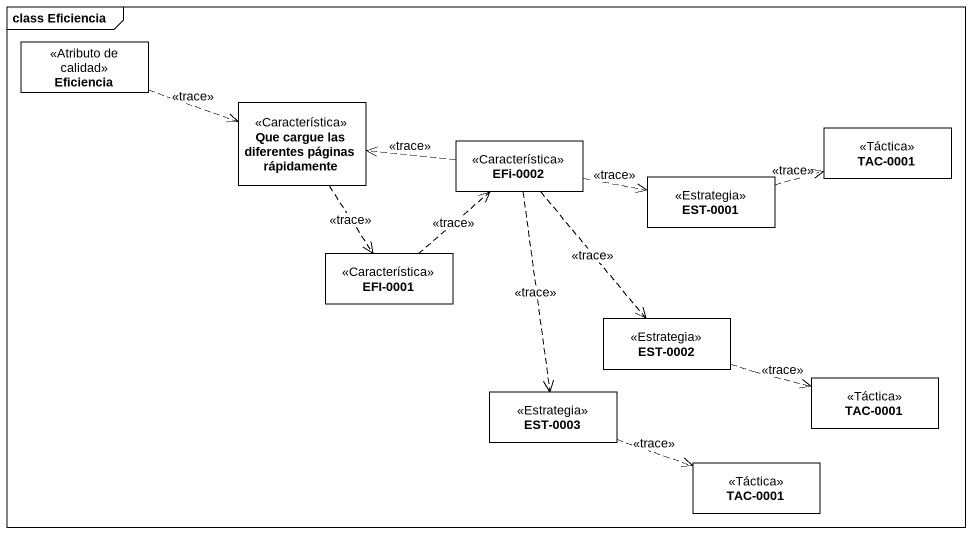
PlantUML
@startuml
mainframe class Eficiencia
hide circle
hide empty members
class Eficiencia <<Atributo de calidad>>
class "Que cargue las diferentes páginas rápidamente" as Que_cargue_las_diferentes <<Característica>>
class "EFi-0002" as EFi_0002 <<Característica>>
class "EST-0001" as EST_0001 <<Estrategia>>
class "TAC-0001" as TAC_0001 <<Táctica>>
class "EFI-0001" as EFI_0001 <<Característica>>
class "EST-0002" as EST_0002 <<Estrategia>>
class "TAC-0001" as TAC_0001_2 <<Táctica>>
class "EST-0003" as EST_0003 <<Estrategia>>
class "TAC-0001" as TAC_0001_3 <<Táctica>>
Eficiencia .right.> Que_cargue_las_diferentes : <<trace>>
Que_cargue_las_diferentes ..> EFI_0001 : <<trace>>
EFi_0002 .left.> Que_cargue_las_diferentes : <<trace>>
EFi_0002 .right.> EST_0001 : <<trace>>
EFi_0002 ..> EST_0002 : <<trace>>
EFi_0002 ..> EST_0003 : <<trace>>
EST_0001 .right.> TAC_0001 : <<trace>>
EFI_0001 .up.> EFi_0002 : <<trace>>
EST_0002 .right.> TAC_0001_2 : <<trace>>
EST_0003 .right.> TAC_0001_3 : <<trace>>
@enduml
